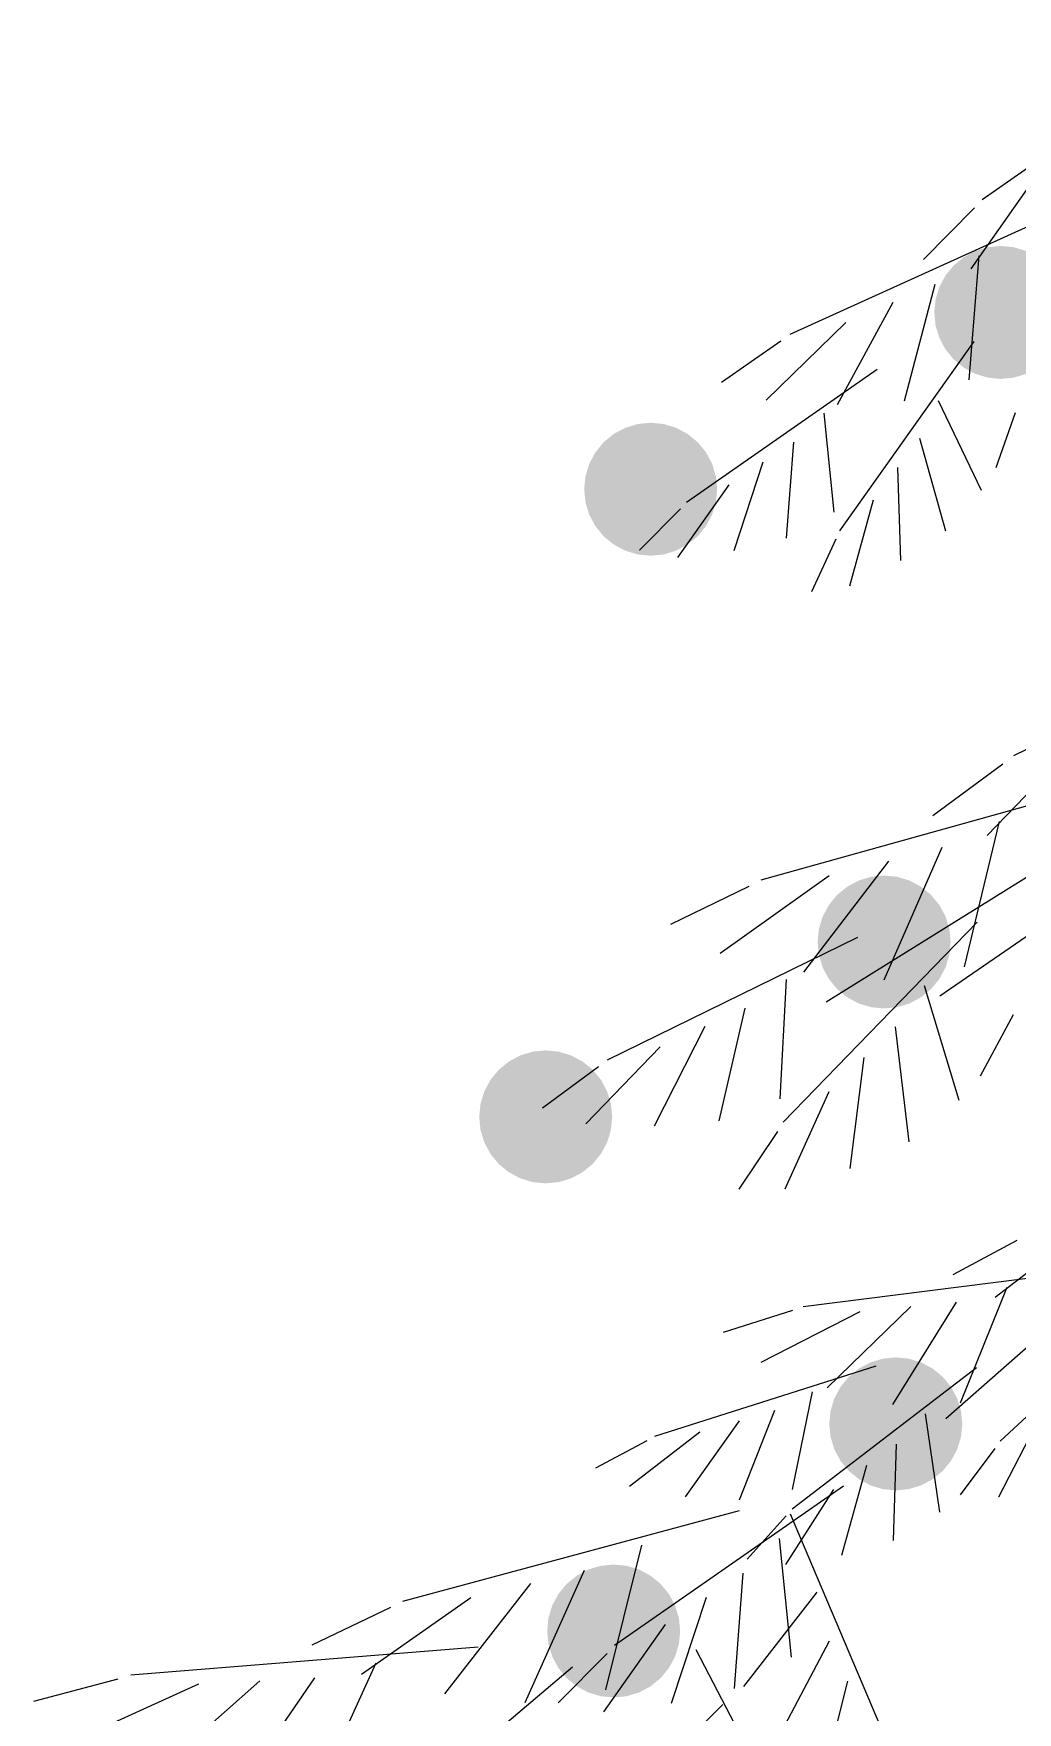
# Model space of a CAD drawing. Extents: x 0 to 1.57, y 0.06 to 3.19.
# Drawn here: x 0.285 to 0.655, y 2.099 to 2.73 of the extents above; entities that cross this region are included whole.
import ezdxf

# ---------------------------------------------------------------- set-up
doc = ezdxf.new("R2010")
doc.units = 0
doc.header["$LTSCALE"] = 1.2
doc.layers.get('0').update_dxf_attribs({"linetype": 'CONTINUOUS'})
doc.layers.add('ARQ-VEG', color=2, linetype='CONTINUOUS')

# ---------------------------------------------------------------- blocks, each defined once
blk = doc.blocks.new('*U32')
at = {"layer": 'ARQ-VEG'}
for points in [[(0.59534, 2.18652), (0.59155, 2.22498), (0.59534, 2.22809)], [(0.59966, 2.18421), (0.59534, 2.22809), (0.59966, 2.2304)], [(0.59534, 2.18652), (0.59534, 2.22809), (0.59966, 2.18421)], [(0.60435, 2.18279), (0.59966, 2.2304), (0.60435, 2.23183)], [(0.59966, 2.18421), (0.59966, 2.2304), (0.60435, 2.18279)], [(0.60923, 2.18231), (0.60435, 2.23183), (0.60923, 2.23231)], [(0.60435, 2.18279), (0.60435, 2.23183), (0.60923, 2.18231)], [(0.60923, 2.18231), (0.60923, 2.23231), (0.6141, 2.18279)], [(0.6141, 2.18279), (0.60923, 2.23231), (0.6141, 2.23183)], [(0.6141, 2.18279), (0.6141, 2.23183), (0.61879, 2.18421)], [(0.61879, 2.18421), (0.6141, 2.23183), (0.61879, 2.2304)], [(0.61879, 2.18421), (0.61879, 2.2304), (0.62312, 2.18652)], [(0.62312, 2.18652), (0.61879, 2.2304), (0.62312, 2.22809)], [(0.62312, 2.18652), (0.62312, 2.22809), (0.6269, 2.18963)], [(0.6269, 2.18963), (0.62312, 2.22809), (0.6269, 2.22498)], [(0.59155, 2.18963), (0.58844, 2.2212), (0.59155, 2.22498)], [(0.59155, 2.18963), (0.59155, 2.22498), (0.59534, 2.18652)], [(0.6269, 2.18963), (0.6269, 2.22498), (0.63001, 2.19342)], [(0.63001, 2.19342), (0.6269, 2.22498), (0.63001, 2.2212)], [(0.58613, 2.19774), (0.58471, 2.21218), (0.58613, 2.21687)], [(0.58844, 2.19342), (0.58613, 2.21687), (0.58844, 2.2212)], [(0.58613, 2.19774), (0.58613, 2.21687), (0.58844, 2.19342)], [(0.58844, 2.19342), (0.58844, 2.2212), (0.59155, 2.18963)], [(0.63001, 2.19342), (0.63001, 2.2212), (0.63232, 2.19774)], [(0.63232, 2.19774), (0.63001, 2.2212), (0.63232, 2.21687)], [(0.63232, 2.19774), (0.63232, 2.21687), (0.63375, 2.20243)], [(0.63375, 2.20243), (0.63232, 2.21687), (0.63375, 2.21218)], [(0.58471, 2.20243), (0.58423, 2.20731), (0.58471, 2.21218)], [(0.58471, 2.20243), (0.58471, 2.21218), (0.58613, 2.19774)], [(0.63375, 2.20243), (0.63375, 2.21218), (0.63423, 2.20731)]]:
    blk.add_solid(points, dxfattribs=at)
blk = doc.blocks.new('*U36')
at = {"layer": 'ARQ-VEG'}
for points in [[(0.59527, 2.36537), (0.59095, 2.40925), (0.59527, 2.41156)], [(0.59996, 2.36395), (0.59527, 2.41156), (0.59996, 2.41299)], [(0.59527, 2.36537), (0.59527, 2.41156), (0.59996, 2.36395)], [(0.60484, 2.36347), (0.59996, 2.41299), (0.60484, 2.41347)], [(0.59996, 2.36395), (0.59996, 2.41299), (0.60484, 2.36347)], [(0.60484, 2.36347), (0.60484, 2.41347), (0.60972, 2.36395)], [(0.60972, 2.36395), (0.60484, 2.41347), (0.60972, 2.41299)], [(0.60972, 2.36395), (0.60972, 2.41299), (0.61441, 2.36537)], [(0.61441, 2.36537), (0.60972, 2.41299), (0.61441, 2.41156)], [(0.61441, 2.36537), (0.61441, 2.41156), (0.61873, 2.36768)], [(0.61873, 2.36768), (0.61441, 2.41156), (0.61873, 2.40925)], [(0.58716, 2.37079), (0.58405, 2.40236), (0.58716, 2.40614)], [(0.59095, 2.36768), (0.58716, 2.40614), (0.59095, 2.40925)], [(0.58716, 2.37079), (0.58716, 2.40614), (0.59095, 2.36768)], [(0.59095, 2.36768), (0.59095, 2.40925), (0.59527, 2.36537)], [(0.61873, 2.36768), (0.61873, 2.40925), (0.62252, 2.37079)], [(0.62252, 2.37079), (0.61873, 2.40925), (0.62252, 2.40614)], [(0.62252, 2.37079), (0.62252, 2.40614), (0.62563, 2.37458)], [(0.62563, 2.37458), (0.62252, 2.40614), (0.62563, 2.40236)], [(0.58405, 2.37458), (0.58174, 2.39803), (0.58405, 2.40236)], [(0.58405, 2.37458), (0.58405, 2.40236), (0.58716, 2.37079)], [(0.62563, 2.37458), (0.62563, 2.40236), (0.62794, 2.3789)], [(0.62794, 2.3789), (0.62563, 2.40236), (0.62794, 2.39803)], [(0.58032, 2.38359), (0.57984, 2.38847), (0.58032, 2.39334)], [(0.58174, 2.3789), (0.58032, 2.39334), (0.58174, 2.39803)], [(0.58032, 2.38359), (0.58032, 2.39334), (0.58174, 2.3789)], [(0.58174, 2.3789), (0.58174, 2.39803), (0.58405, 2.37458)], [(0.62794, 2.3789), (0.62794, 2.39803), (0.62936, 2.38359)], [(0.62936, 2.38359), (0.62794, 2.39803), (0.62936, 2.39334)], [(0.62936, 2.38359), (0.62936, 2.39334), (0.62984, 2.38847)]]:
    blk.add_solid(points, dxfattribs=at)
blk = doc.blocks.new('*U37')
at = {"layer": 'ARQ-VEG'}
for points in [[(0.63481, 2.60436), (0.63102, 2.64282), (0.63481, 2.64593)], [(0.63913, 2.60205), (0.63481, 2.64593), (0.63913, 2.64824)], [(0.63481, 2.60436), (0.63481, 2.64593), (0.63913, 2.60205)], [(0.64382, 2.60062), (0.63913, 2.64824), (0.64382, 2.64966)], [(0.63913, 2.60205), (0.63913, 2.64824), (0.64382, 2.60062)], [(0.6487, 2.60014), (0.64382, 2.64966), (0.6487, 2.65014)], [(0.64382, 2.60062), (0.64382, 2.64966), (0.6487, 2.60014)], [(0.6487, 2.60014), (0.6487, 2.65014), (0.65358, 2.60062)], [(0.65358, 2.60062), (0.6487, 2.65014), (0.65358, 2.64966)], [(0.65358, 2.60062), (0.65358, 2.64966), (0.65827, 2.60205)], [(0.65827, 2.60205), (0.65358, 2.64966), (0.65827, 2.64824)], [(0.65827, 2.60205), (0.65827, 2.64824), (0.66259, 2.60436)], [(0.66259, 2.60436), (0.65827, 2.64824), (0.66259, 2.64593)], [(0.66259, 2.60436), (0.66259, 2.64593), (0.66638, 2.60747)], [(0.66638, 2.60747), (0.66259, 2.64593), (0.66638, 2.64282)], [(0.62791, 2.61125), (0.6256, 2.63471), (0.62791, 2.63903)], [(0.63102, 2.60747), (0.62791, 2.63903), (0.63102, 2.64282)], [(0.62791, 2.61125), (0.62791, 2.63903), (0.63102, 2.60747)], [(0.63102, 2.60747), (0.63102, 2.64282), (0.63481, 2.60436)], [(0.66638, 2.60747), (0.66638, 2.64282), (0.66949, 2.61125)], [(0.66949, 2.61125), (0.66638, 2.64282), (0.66949, 2.63903)], [(0.66949, 2.61125), (0.66949, 2.63903), (0.6718, 2.61558)], [(0.6718, 2.61558), (0.66949, 2.63903), (0.6718, 2.63471)], [(0.6256, 2.61558), (0.62418, 2.63002), (0.6256, 2.63471)], [(0.6256, 2.61558), (0.6256, 2.63471), (0.62791, 2.61125)], [(0.6718, 2.61558), (0.6718, 2.63471), (0.67322, 2.62027)], [(0.67322, 2.62027), (0.6718, 2.63471), (0.67322, 2.63002)], [(0.62418, 2.62027), (0.6237, 2.62514), (0.62418, 2.63002)], [(0.62418, 2.62027), (0.62418, 2.63002), (0.6256, 2.61558)], [(0.67322, 2.62027), (0.67322, 2.63002), (0.6737, 2.62514)]]:
    blk.add_solid(points, dxfattribs=at)
blk = doc.blocks.new('*U42')
at = {"layer": 'ARQ-VEG'}
for points in [[(0.50753, 2.53558), (0.50321, 2.57946), (0.50753, 2.58177)], [(0.51222, 2.53416), (0.50753, 2.58177), (0.51222, 2.5832)], [(0.50753, 2.53558), (0.50753, 2.58177), (0.51222, 2.53416)], [(0.5171, 2.53368), (0.51222, 2.5832), (0.5171, 2.58368)], [(0.51222, 2.53416), (0.51222, 2.5832), (0.5171, 2.53368)], [(0.5171, 2.53368), (0.5171, 2.58368), (0.52198, 2.53416)], [(0.52198, 2.53416), (0.5171, 2.58368), (0.52198, 2.5832)], [(0.52198, 2.53416), (0.52198, 2.5832), (0.52667, 2.53558)], [(0.52667, 2.53558), (0.52198, 2.5832), (0.52667, 2.58177)], [(0.52667, 2.53558), (0.52667, 2.58177), (0.53099, 2.53789)], [(0.53099, 2.53789), (0.52667, 2.58177), (0.53099, 2.57946)], [(0.49942, 2.541), (0.49631, 2.57256), (0.49942, 2.57635)], [(0.50321, 2.53789), (0.49942, 2.57635), (0.50321, 2.57946)], [(0.49942, 2.541), (0.49942, 2.57635), (0.50321, 2.53789)], [(0.50321, 2.53789), (0.50321, 2.57946), (0.50753, 2.53558)], [(0.53099, 2.53789), (0.53099, 2.57946), (0.53478, 2.541)], [(0.53478, 2.541), (0.53099, 2.57946), (0.53478, 2.57635)], [(0.53478, 2.541), (0.53478, 2.57635), (0.53789, 2.54479)], [(0.53789, 2.54479), (0.53478, 2.57635), (0.53789, 2.57256)], [(0.49631, 2.54479), (0.494, 2.56824), (0.49631, 2.57256)], [(0.49631, 2.54479), (0.49631, 2.57256), (0.49942, 2.541)], [(0.53789, 2.54479), (0.53789, 2.57256), (0.5402, 2.54911)], [(0.5402, 2.54911), (0.53789, 2.57256), (0.5402, 2.56824)], [(0.49258, 2.5538), (0.4921, 2.55868), (0.49258, 2.56355)], [(0.494, 2.54911), (0.49258, 2.56355), (0.494, 2.56824)], [(0.49258, 2.5538), (0.49258, 2.56355), (0.494, 2.54911)], [(0.494, 2.54911), (0.494, 2.56824), (0.49631, 2.54479)], [(0.5402, 2.54911), (0.5402, 2.56824), (0.54162, 2.5538)], [(0.54162, 2.5538), (0.5402, 2.56824), (0.54162, 2.56355)], [(0.54162, 2.5538), (0.54162, 2.56355), (0.5421, 2.55868)]]:
    blk.add_solid(points, dxfattribs=at)
blk = doc.blocks.new('*U45')
at = {"layer": 'ARQ-VEG'}
for points in [[(0.46376, 2.30194), (0.45997, 2.3404), (0.46376, 2.34351)], [(0.46808, 2.29963), (0.46376, 2.34351), (0.46808, 2.34582)], [(0.46376, 2.30194), (0.46376, 2.34351), (0.46808, 2.29963)], [(0.47277, 2.2982), (0.46808, 2.34582), (0.47277, 2.34724)], [(0.46808, 2.29963), (0.46808, 2.34582), (0.47277, 2.2982)], [(0.47765, 2.29772), (0.47277, 2.34724), (0.47765, 2.34772)], [(0.47277, 2.2982), (0.47277, 2.34724), (0.47765, 2.29772)], [(0.47765, 2.29772), (0.47765, 2.34772), (0.48253, 2.2982)], [(0.48253, 2.2982), (0.47765, 2.34772), (0.48253, 2.34724)], [(0.48253, 2.2982), (0.48253, 2.34724), (0.48722, 2.29963)], [(0.48722, 2.29963), (0.48253, 2.34724), (0.48722, 2.34582)], [(0.48722, 2.29963), (0.48722, 2.34582), (0.49154, 2.30194)], [(0.49154, 2.30194), (0.48722, 2.34582), (0.49154, 2.34351)], [(0.49154, 2.30194), (0.49154, 2.34351), (0.49533, 2.30505)], [(0.49533, 2.30505), (0.49154, 2.34351), (0.49533, 2.3404)], [(0.45686, 2.30883), (0.45455, 2.33229), (0.45686, 2.33661)], [(0.45997, 2.30505), (0.45686, 2.33661), (0.45997, 2.3404)], [(0.45686, 2.30883), (0.45686, 2.33661), (0.45997, 2.30505)], [(0.45997, 2.30505), (0.45997, 2.3404), (0.46376, 2.30194)], [(0.49533, 2.30505), (0.49533, 2.3404), (0.49844, 2.30883)], [(0.49844, 2.30883), (0.49533, 2.3404), (0.49844, 2.33661)], [(0.49844, 2.30883), (0.49844, 2.33661), (0.50075, 2.31316)], [(0.50075, 2.31316), (0.49844, 2.33661), (0.50075, 2.33229)], [(0.45455, 2.31316), (0.45313, 2.3276), (0.45455, 2.33229)], [(0.45455, 2.31316), (0.45455, 2.33229), (0.45686, 2.30883)], [(0.50075, 2.31316), (0.50075, 2.33229), (0.50217, 2.31785)], [(0.50217, 2.31785), (0.50075, 2.33229), (0.50217, 2.3276)], [(0.45313, 2.31785), (0.45265, 2.32272), (0.45313, 2.3276)], [(0.45313, 2.31785), (0.45313, 2.3276), (0.45455, 2.31316)], [(0.50217, 2.31785), (0.50217, 2.3276), (0.50265, 2.32272)]]:
    blk.add_solid(points, dxfattribs=at)
blk = doc.blocks.new('*U100')
at = {"layer": 'ARQ-VEG'}
for points in [[(0.49362, 2.10635), (0.4893, 2.15023), (0.49362, 2.15255)], [(0.49831, 2.10493), (0.49362, 2.15255), (0.49831, 2.15397)], [(0.49362, 2.10635), (0.49362, 2.15255), (0.49831, 2.10493)], [(0.50319, 2.10445), (0.49831, 2.15397), (0.50319, 2.15445)], [(0.49831, 2.10493), (0.49831, 2.15397), (0.50319, 2.10445)], [(0.50319, 2.10445), (0.50319, 2.15445), (0.50807, 2.10493)], [(0.50807, 2.10493), (0.50319, 2.15445), (0.50807, 2.15397)], [(0.50807, 2.10493), (0.50807, 2.15397), (0.51276, 2.10635)], [(0.51276, 2.10635), (0.50807, 2.15397), (0.51276, 2.15255)], [(0.51276, 2.10635), (0.51276, 2.15255), (0.51708, 2.10866)], [(0.51708, 2.10866), (0.51276, 2.15255), (0.51708, 2.15023)], [(0.48551, 2.11177), (0.4824, 2.14334), (0.48551, 2.14713)], [(0.4893, 2.10866), (0.48551, 2.14713), (0.4893, 2.15023)], [(0.48551, 2.11177), (0.48551, 2.14713), (0.4893, 2.10866)], [(0.4893, 2.10866), (0.4893, 2.15023), (0.49362, 2.10635)], [(0.51708, 2.10866), (0.51708, 2.15023), (0.52087, 2.11177)], [(0.52087, 2.11177), (0.51708, 2.15023), (0.52087, 2.14713)], [(0.52087, 2.11177), (0.52087, 2.14713), (0.52398, 2.11556)], [(0.52398, 2.11556), (0.52087, 2.14713), (0.52398, 2.14334)], [(0.4824, 2.11556), (0.48009, 2.13902), (0.4824, 2.14334)], [(0.4824, 2.11556), (0.4824, 2.14334), (0.48551, 2.11177)], [(0.52398, 2.11556), (0.52398, 2.14334), (0.52629, 2.11988)], [(0.52629, 2.11988), (0.52398, 2.14334), (0.52629, 2.13902)], [(0.47867, 2.12457), (0.47819, 2.12945), (0.47867, 2.13433)], [(0.48009, 2.11988), (0.47867, 2.13433), (0.48009, 2.13902)], [(0.47867, 2.12457), (0.47867, 2.13433), (0.48009, 2.11988)], [(0.48009, 2.11988), (0.48009, 2.13902), (0.4824, 2.11556)], [(0.52629, 2.11988), (0.52629, 2.13902), (0.52771, 2.12457)], [(0.52771, 2.12457), (0.52629, 2.13902), (0.52771, 2.13433)], [(0.52771, 2.12457), (0.52771, 2.13433), (0.52819, 2.12945)]]:
    blk.add_solid(points, dxfattribs=at)

msp = doc.modelspace()

# ---------------------------------------------------------------- linework, layer by layer
for p, q in [((0.73126, 2.72997, 94.63282), (0.64174, 2.66752, 94.63282)), ((0.66152, 2.6758, 94.63282), (0.63741, 2.64156, 94.63282)), ((0.63887, 2.66441, 94.63282), (0.61966, 2.645, 94.63282)), ((0.66886, 2.66199, 94.63282), (0.56947, 2.61687, 94.63282)), ((0.64047, 2.64643, 94.63282), (0.63664, 2.5998, 94.63282)), ((0.62395, 2.63561, 94.63282), (0.61244, 2.59177, 94.63282)), ((0.60808, 2.6289, 94.63282), (0.58715, 2.59045, 94.63282)), ((0.59042, 2.62141, 94.63282), (0.56048, 2.59213, 94.63282)), ((0.56608, 2.61434, 94.63282), (0.54366, 2.59875, 94.63282)), ((0.63853, 2.61427, 94.63282), (0.58807, 2.543, 94.63282)), ((0.60222, 2.6037, 94.63282), (0.53061, 2.55374, 94.63282)), ((0.6252, 2.59206, 94.63282), (0.64136, 2.55831, 94.63282)), ((0.58216, 2.58733, 94.63282), (0.58594, 2.55009, 94.63282)), ((0.65413, 2.58734, 94.63282), (0.6468, 2.56677, 94.63282)), ((0.57074, 2.57642, 94.63282), (0.56807, 2.54026, 94.63282)), ((0.61815, 2.57793, 94.63282), (0.62789, 2.543, 94.63282)), ((0.55924, 2.56883, 94.63282), (0.54837, 2.53553, 94.63282)), ((0.6099, 2.56689, 94.63282), (0.61095, 2.53189, 94.63282)), ((0.54643, 2.56036, 94.63282), (0.52714, 2.53297, 94.63282)), ((0.52831, 2.55125, 94.63282), (0.51294, 2.53573, 94.63282)), ((0.60072, 2.55459, 94.63282), (0.59184, 2.52229, 94.63282)), ((0.58675, 2.53988, 94.63282), (0.57755, 2.52007, 94.63282)), ((0.77115, 2.51603, 94.63282), (0.65348, 2.45849, 94.63282)), ((0.67847, 2.46465, 94.63282), (0.64356, 2.42851, 94.63282)), ((0.64951, 2.45533, 94.63282), (0.62315, 2.43586, 94.63282)), ((0.68462, 2.44693, 94.63282), (0.55845, 2.41177, 94.63282)), ((0.64809, 2.43371, 94.63282), (0.63495, 2.37913, 94.63282)), ((0.62651, 2.42394, 94.63282), (0.60478, 2.37408, 94.63282)), ((0.60646, 2.41891, 94.63282), (0.57455, 2.37718, 94.63282)), ((0.58413, 2.41328, 94.63282), (0.54323, 2.38409, 94.63282)), ((0.55396, 2.40938, 94.63282), (0.5245, 2.39504, 94.63282)), ((0.63986, 2.39594, 94.63282), (0.56688, 2.32075, 94.63282)), ((0.59486, 2.39011, 94.63282), (0.50073, 2.34407, 94.63282)), ((0.56805, 2.37439, 94.63282), (0.56566, 2.32954, 94.63282)), ((0.61996, 2.37207, 94.63282), (0.6329, 2.32906, 94.63282)), ((0.5525, 2.36356, 94.63282), (0.54266, 2.32118, 94.63282)), ((0.65339, 2.36114, 94.63282), (0.6409, 2.33809, 94.63282)), ((0.53746, 2.35668, 94.63282), (0.51843, 2.31921, 94.63282)), ((0.60899, 2.35661, 94.63282), (0.61409, 2.3134, 94.63282)), ((0.52071, 2.34901, 94.63282), (0.49279, 2.32009, 94.63282)), ((0.49755, 2.34155, 94.63282), (0.47646, 2.32598, 94.63282)), ((0.59717, 2.34505, 94.63282), (0.59196, 2.30334, 94.63282)), ((0.58401, 2.33216, 94.63282), (0.56753, 2.29549, 94.63282)), ((0.56474, 2.31729, 94.63282), (0.55018, 2.2955, 94.63282)), ((0.67976, 2.28035, 94.63282), (0.64658, 2.2548, 94.63282)), ((0.65475, 2.27619, 94.63282), (0.63065, 2.26335, 94.63282)), ((0.68267, 2.26499, 94.63282), (0.57438, 2.25136, 94.63282)), ((0.71254, 2.26012, 94.63282), (0.64842, 2.20084, 94.63282)), ((0.65095, 2.25854, 94.63282), (0.63347, 2.21514, 94.63282)), ((0.57039, 2.24994, 94.63282), (0.54436, 2.2417, 94.63282)), ((0.59574, 2.24948, 94.63282), (0.55847, 2.23039, 94.63282)), ((0.61483, 2.2514, 94.63282), (0.58344, 2.22088, 94.63282)), ((0.63197, 2.25311, 94.63282), (0.60799, 2.21465, 94.63282)), ((0.60176, 2.22907, 94.63282), (0.51856, 2.20258, 94.63282)), ((0.63957, 2.2284, 94.63282), (0.57025, 2.17529, 94.63282)), ((0.57774, 2.21938, 94.63282), (0.57032, 2.18269, 94.63282)), ((0.56361, 2.21234, 94.63282), (0.55034, 2.17859, 94.63282)), ((0.62025, 2.21114, 94.63282), (0.62569, 2.17411, 94.63282)), ((0.6632, 2.20956, 94.63282), (0.64783, 2.1798, 94.63282)), ((0.53563, 2.20421, 94.63282), (0.50909, 2.18377, 94.63282)), ((0.55037, 2.2085, 94.63282), (0.53012, 2.17992, 94.63282)), ((0.51562, 2.20088, 94.63282), (0.49635, 2.19061, 94.63282)), ((0.60934, 2.19973, 94.63282), (0.60828, 2.16349, 94.63282)), ((0.64649, 2.19806, 94.63282), (0.63339, 2.18059, 94.63282)), ((0.59818, 2.19164, 94.63282), (0.58881, 2.15789, 94.63282)), ((0.58953, 2.18391, 94.63282), (0.50354, 2.12402, 94.63282)), ((0.58577, 2.18261, 94.63282), (0.56772, 2.15439, 94.63282)), ((0.55035, 2.17464, 94.63282), (0.42386, 2.1406, 94.63282)), ((0.56807, 2.1727, 94.63282), (0.55341, 2.15651, 94.63282)), ((0.56955, 2.17346, 94.63282), (0.61052, 2.07701, 94.63282)), ((0.5137, 2.16175, 94.63282), (0.50007, 2.10729, 94.63282)), ((0.56544, 2.16427, 94.63282), (0.56993, 2.11959, 94.63282)), ((0.49204, 2.15217, 94.63282), (0.46986, 2.1025, 94.63282)), ((0.47194, 2.14732, 94.63282), (0.43966, 2.10587, 94.63282)), ((0.55173, 2.15119, 94.63282), (0.54849, 2.1078, 94.63282)), ((0.44956, 2.14189, 94.63282), (0.4084, 2.11307, 94.63282)), ((0.53791, 2.14209, 94.63282), (0.52484, 2.10215, 94.63282)), ((0.57952, 2.14402, 94.63282), (0.55194, 2.10857, 94.63282)), ((0.41936, 2.13826, 94.63282), (0.38977, 2.12418, 94.63282)), ((0.52254, 2.13195, 94.63282), (0.49936, 2.0991, 94.63282)), ((0.45222, 2.12332, 94.63282), (0.32166, 2.11287, 94.63282)), ((0.50078, 2.12104, 94.63282), (0.48233, 2.10242, 94.63282)), ((0.53412, 2.12247, 94.63282), (0.58249, 2.02951, 94.63282)), ((0.58417, 2.12565, 94.63282), (0.56384, 2.08718, 94.63282)), ((0.41384, 2.11731, 94.63282), (0.39053, 2.06624, 94.63282)), ((0.48777, 2.11585, 94.63282), (0.40768, 2.04828, 94.63282)), ((0.3168, 2.11139, 94.63282), (0.28515, 2.10293, 94.63282)), ((0.34716, 2.10946, 94.63282), (0.30145, 2.08861, 94.63282)), ((0.37015, 2.11072, 94.63282), (0.33087, 2.07585, 94.63282)), ((0.3908, 2.11183, 94.63282), (0.35995, 2.06704, 94.63282)), ((0.59103, 2.1106, 94.63282), (0.58086, 2.06982, 94.63282)), ((0.54425, 2.10184, 94.63282), (0.46968, 2.02823, 94.63282))]:
    msp.add_line(p, q)
at = {"layer": 'ARQ-VEG'}
for p, q in [((0.67081, 2.42044, 94.63282), (0.58302, 2.36587, 94.63282)), ((0.62573, 2.36824, 94.63282), (0.70165, 2.42044, 94.63282)), ((0.6281, 2.20928, 94.63282), (0.66844, 2.24486, 94.63282))]:
    msp.add_line(p, q, dxfattribs=at)

# ---------------------------------------------------------------- block references
for name in ['*U37', '*U42', '*U36', '*U45', '*U32', '*U100']:
    msp.add_blockref(name, (0, 0), dxfattribs=at)

doc.saveas('drawing.dxf')
